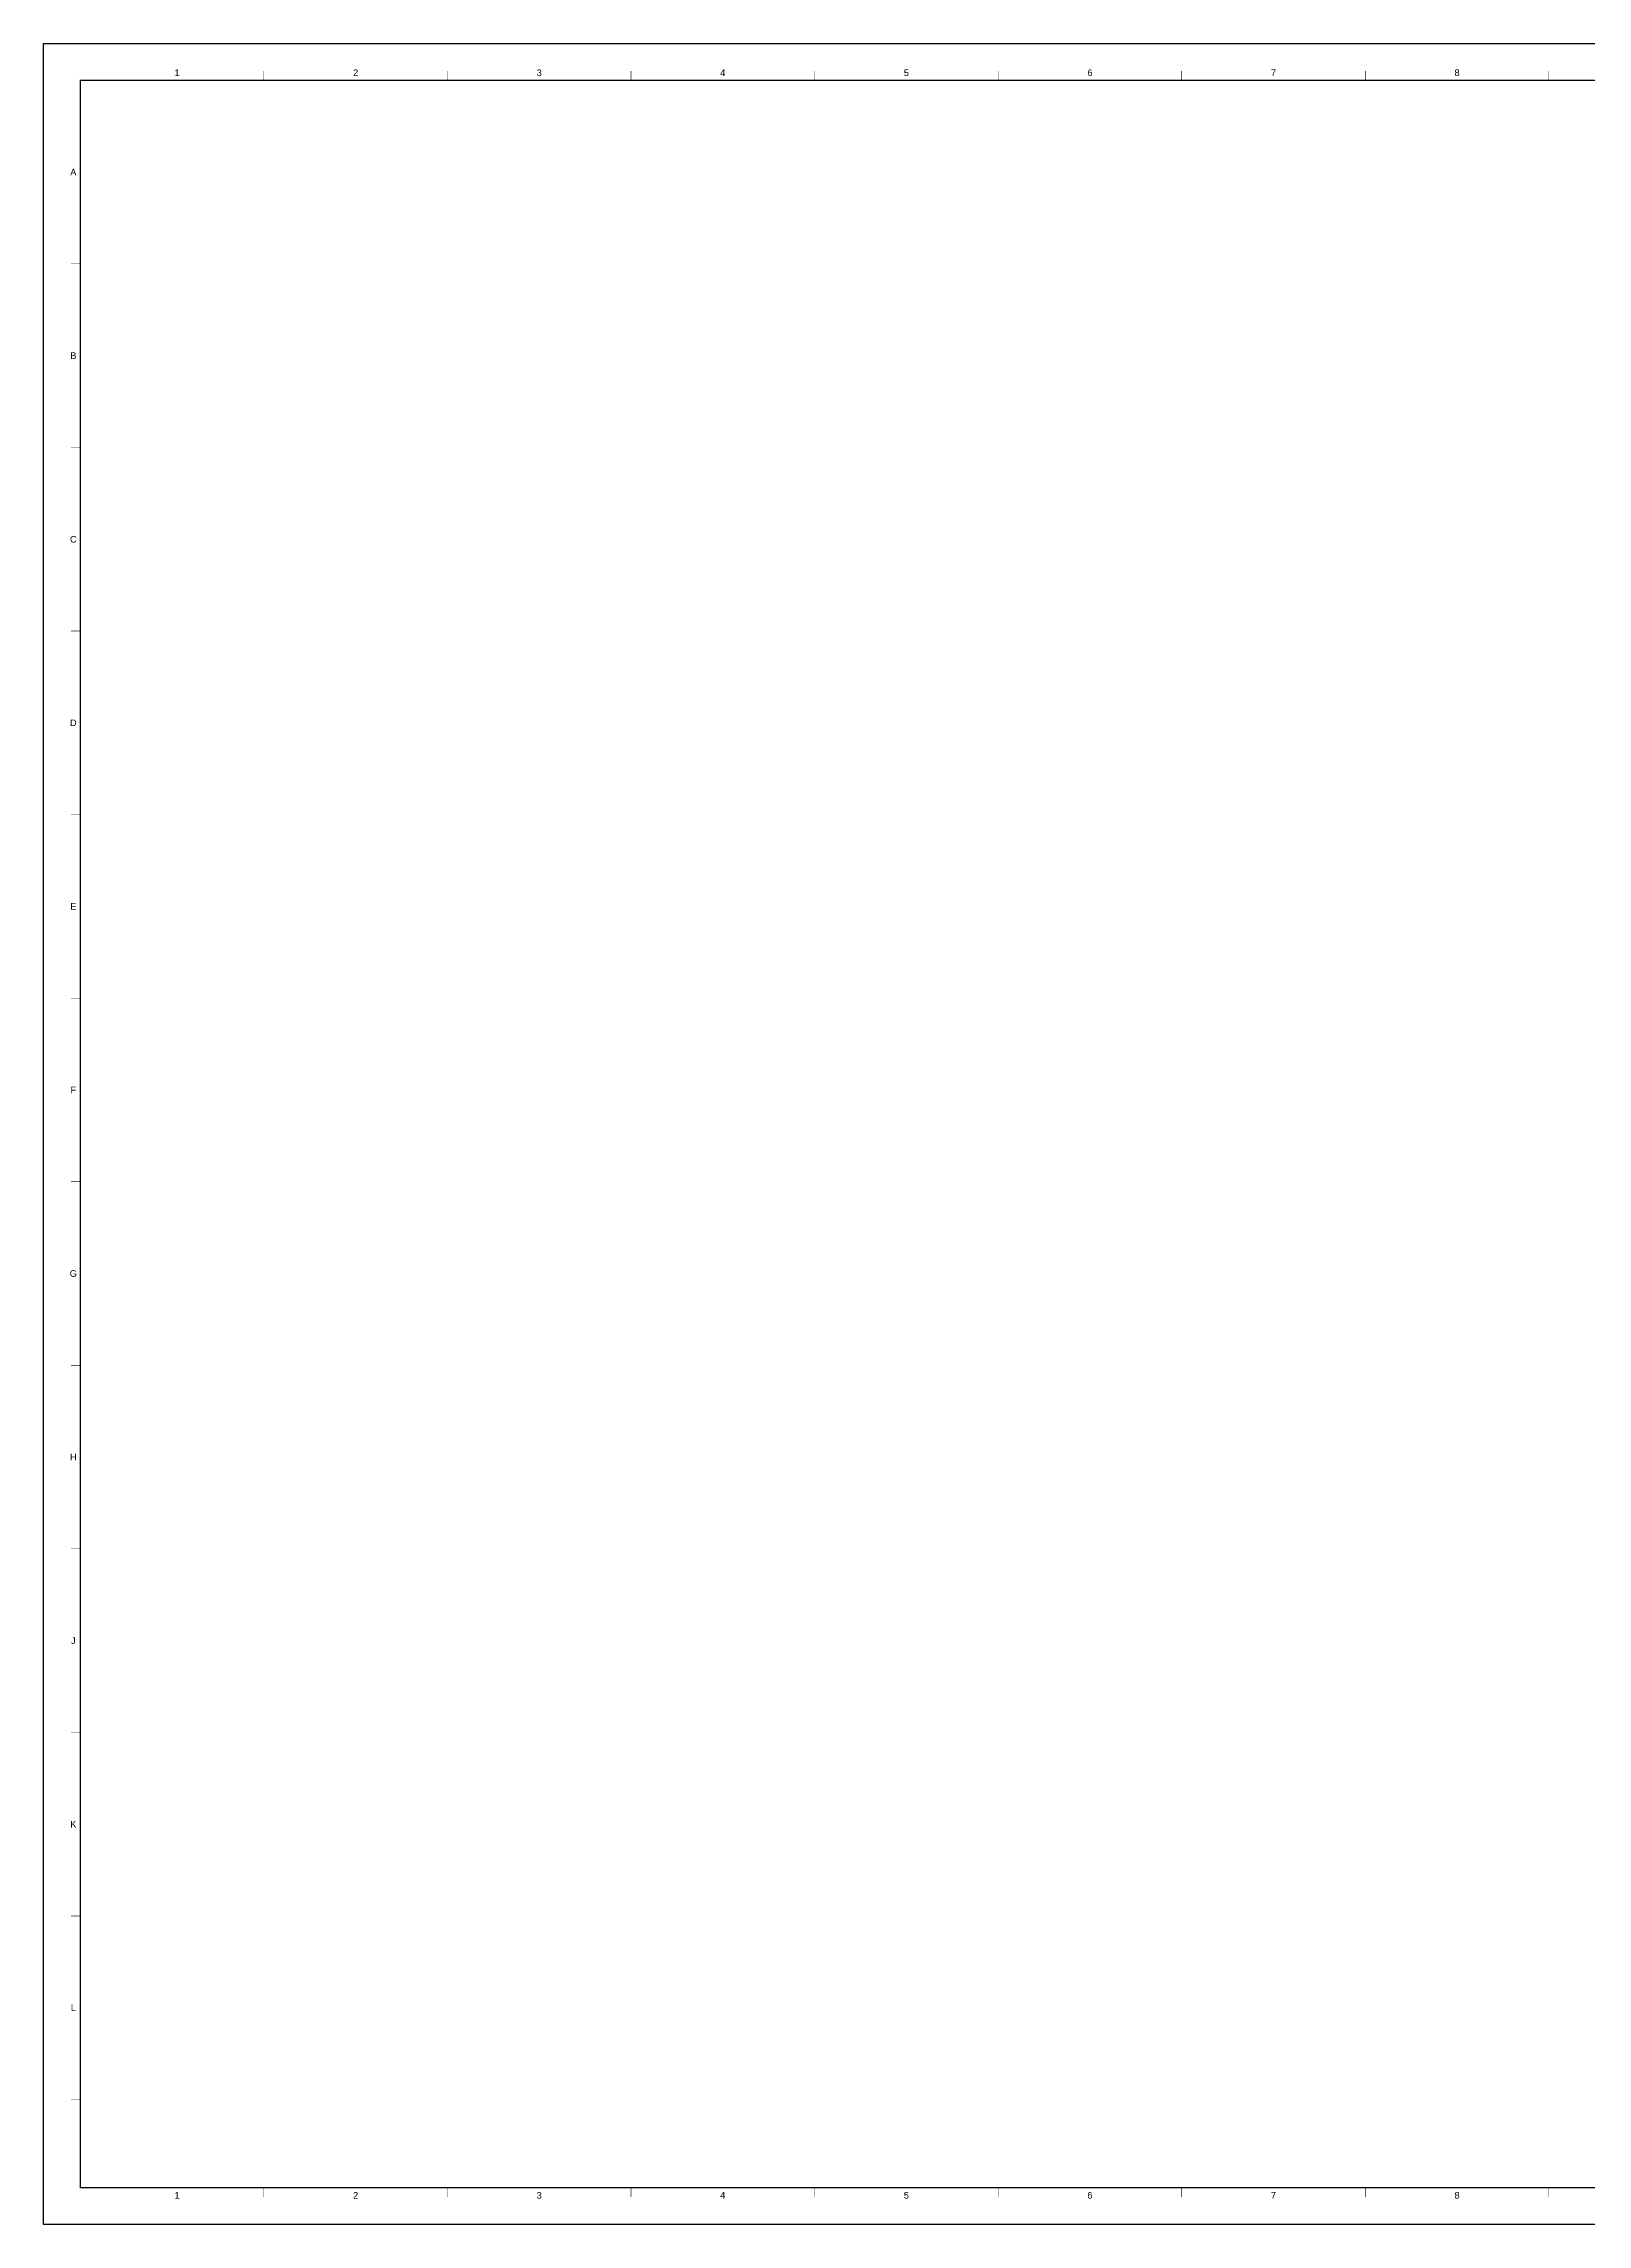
# Paper-space layout 'A1Landscape' of a CAD drawing. Header units: millimetres. Extents: x 0 to 841, y 0 to 594.
# Drawn here: x 0 to 421, y 0 to 594 of the extents above; entities that cross this region are included whole.
import ezdxf
from ezdxf.enums import TextEntityAlignment as Align

# ---------------------------------------------------------------- set-up
doc = ezdxf.new("R2010")
doc.units = ezdxf.units.MM
doc.header["$LTSCALE"] = 5
doc.header["$MEASUREMENT"] = 0
doc.layers.get('0').update_dxf_attribs({"color": 2})
doc.layers.add('G-ANNO-TTLB-009', color=251, linetype='Continuous')
doc.styles.add('ARIAL', font='arial.ttf')

# ---------------------------------------------------------------- blocks, each defined once
blk = doc.blocks.new('page_format')
blk.add_lwpolyline([(10, 584), (10, -10), (-831, -10), (-831, 584)], close=True)
at = {"const_width": 0.13}
for points in [[(-771, 576.5), (-771, 574)], [(-721, 576.5), (-721, 574)], [(-671, 576.5), (-671, 574)], [(-621, 576.5), (-621, 574)], [(-571, 576.5), (-571, 574)], [(-521, 576.5), (-521, 574)], [(-471, 576.5), (-471, 574)], [(-421, 576.5), (-421, 574)], [(-823.5, 524), (-821, 524)], [(-823.5, 474), (-821, 474)], [(-823.5, 424), (-821, 424)], [(-823.5, 374), (-821, 374)], [(-823.5, 324), (-821, 324)], [(-823.5, 274), (-821, 274)], [(-823.5, 224), (-821, 224)], [(-823.5, 174), (-821, 174)], [(-823.5, 124), (-821, 124)], [(-823.5, 74), (-821, 74)], [(-823.5, 24), (-821, 24)], [(-771, -2.5), (-771, 0)], [(-721, -2.5), (-721, 0)], [(-671, -2.5), (-671, 0)], [(-621, -2.5), (-621, 0)], [(-571, -2.5), (-571, 0)], [(-521, -2.5), (-521, 0)], [(-471, -2.5), (-471, 0)], [(-421, -2.5), (-421, 0)]]:
    blk.add_lwpolyline(points, dxfattribs=at)
at = {"const_width": 0.35}
blk.add_lwpolyline([(0, 574), (0, 0), (-821, 0), (-821, 574)], close=True, dxfattribs=at)
at = {"style": 'ARIAL'}
for s, p in [('1', (-794.65, 576.07)), ('2', (-746, 576.07)), ('3', (-696, 576.07)), ('4', (-646, 576.07)), ('5', (-596, 576.07)), ('6', (-546, 576.07)), ('7', (-496, 576.07)), ('8', (-446, 576.07)), ('A', (-822.91, 549)), ('B', (-822.91, 499)), ('C', (-822.91, 449)), ('D', (-822.91, 399)), ('E', (-822.91, 349)), ('F', (-822.91, 299)), ('G', (-822.91, 249)), ('H', (-822.91, 199)), ('J', (-822.91, 149)), ('K', (-822.91, 99)), ('L', (-822.91, 49)), ('1', (-794.65, -2.07)), ('2', (-746, -2.07)), ('3', (-696, -2.07)), ('4', (-646, -2.07)), ('5', (-596, -2.07)), ('6', (-546, -2.07)), ('7', (-496, -2.07)), ('8', (-446, -2.07))]:
    blk.add_text(s, height=1.8, dxfattribs=at).set_placement(p, align=Align.MIDDLE_CENTER)

psp = doc.layouts.new('A1Landscape')

# ---------------------------------------------------------------- block references
at = {"layer": 'G-ANNO-TTLB-009'}
psp.add_blockref('page_format', (831, 10), dxfattribs=at)

doc.saveas('drawing.dxf')
